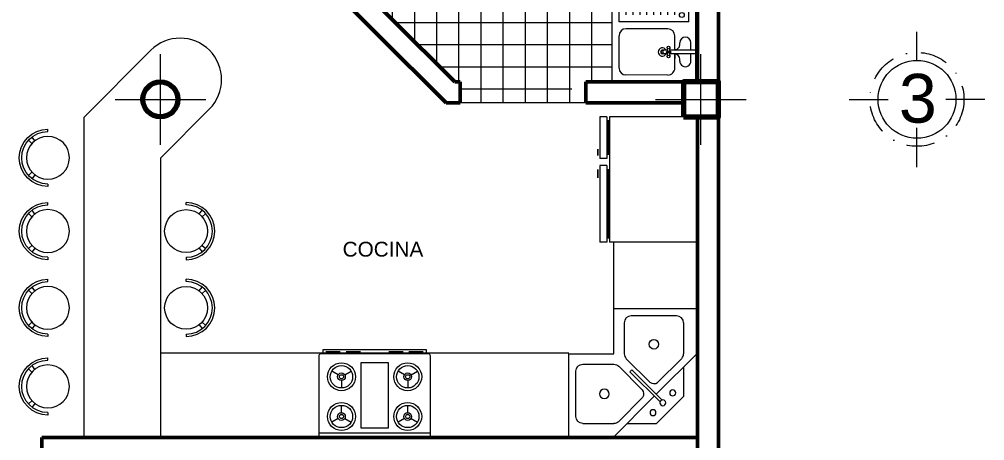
# Model space of a CAD drawing. Extents: x -454308 to 890911, y -14103 to 1343694.
# Drawn here: x 205303.3 to 205510.9, y 658947.1 to 659037.8 of the extents above; entities that cross this region are included whole.
import ezdxf

# ---------------------------------------------------------------- set-up
doc = ezdxf.new("R2010")
doc.units = 0
doc.header["$MEASUREMENT"] = 0
doc.linetypes.add('DASHDOT', pattern=[1, 0.5, -0.25, 0, -0.25])
for name, color, linetype, lineweight in [('columnas', 1, 'Continuous', 70), ('cotas', 142, 'Continuous', 9), ('EJES', 8, 'Continuous', 5), ('Mobiliario', 7, 'Continuous', 9), ('paredes', 20, 'Continuous', 50), ('TEXTO', 7, 'Continuous', 15), ('textura', 250, 'Continuous', 13)]:
    doc.layers.add(name, color=color, linetype=linetype, lineweight=lineweight)
doc.styles.add('espacios', font='arial.ttf', dxfattribs={"height": 0.1})
doc.styles.add('gama_50_s', font='arial.ttf', dxfattribs={"height": 0.14})

# ---------------------------------------------------------------- blocks, each defined once
blk = doc.blocks.new('Plt-Nevera01')
at = {"layer": 'Mobiliario'}
for p, q in [((0, 0), (0, 0.9)), ((0, 0.9), (0.63, 0.9)), ((0.63, 0.3), (0.63, 0.9)), ((0.65, 0.9), (0.7, 0.9)), ((0.65, 0.35), (0.65, 0.9)), ((0.7, 0.35), (0.7, 0.9)), ((0.63, 0.87), (0.65, 0.87)), ((0.63, 0.38), (0.65, 0.38)), ((0.65, 0.35), (0.7, 0.35)), ((0.63, 0), (0.63, 0.3)), ((0.65, 0.3), (0.7, 0.3)), ((0.65, 0), (0.65, 0.3)), ((0.7, 0), (0.7, 0.3)), ((0.63, 0.27), (0.65, 0.27)), ((0, 0), (0.63, 0)), ((0.63, 0.03), (0.65, 0.03)), ((0.65, 0), (0.7, 0))]:
    blk.add_line(p, q, dxfattribs=at)
for points, const_width in [([(0.64, 0.38), (0.64, 0.87)], 0.02), ([(0.7144, 0.3764), (0.7144, 0.4386)], 0.01), ([(0.64, 0.03), (0.64, 0.27)], 0.02), ([(0.7144, 0.2778), (0.7144, 0.2312)], 0.01)]:
    blk.add_lwpolyline(points, dxfattribs=dict(at, const_width=const_width))
blk = doc.blocks.new('rtyrtytutyuyui')
at = {"linetype": 'Continuous'}
for points in [[(-137.0561, -197.4601), (-136.8873, -197.6289)], [(-136.6603, -197.4601), (-136.8318, -197.6316)]]:
    blk.add_lwpolyline(points, dxfattribs=at)
blk.add_arc((-136.8575, -197.5871), 0.0514, 234.45219, 300.01726, dxfattribs=at)
at = {"layer": 'Mobiliario'}
for p, q in [((-136.5457, -197.1027), (-137.1457, -197.1027)), ((-137.0707, -197.2027), (-137.0707, -197.4248)), ((-136.6957, -197.1527), (-137.0207, -197.1527)), ((-136.6457, -197.2027), (-136.6457, -197.4248))]:
    blk.add_line(p, q, dxfattribs=at)
blk.add_circle((-136.8582, -197.3569), 0.0339, dxfattribs=at)
for centre, start, end in [((-137.0207, -197.2027), 90, 180), ((-136.6957, -197.2027), 0, 90), ((-137.0207, -197.4248), 180, 225), ((-136.6957, -197.4248), 319.07802, 0)]:
    blk.add_arc(centre, 0.05, start, end, dxfattribs=at)
blk = doc.blocks.new('A$C63E0405E')
at = {"layer": 'Mobiliario'}
for p, q in [((0.4524, 0.4842), (0.4382, 0.47)), ((0.4382, 0.47), (0.6534, 0.2546)), ((0.4524, 0.4842), (0.6676, 0.2687))]:
    blk.add_line(p, q, dxfattribs=at)
for points in [[(0.6266, 0.3098), (0.9221, 0.6053)], [(0.8221, 0.5053), (0.8221, 0.2943)], [(0.3168, 0), (0.6124, 0.2956)], [(0.6277, 0.1), (0.8221, 0.2943)], [(0.4168, 0.1), (0.6277, 0.1)]]:
    blk.add_lwpolyline(points, dxfattribs=at)
for centre in [(0.7445, 0.3191), (0.6738, 0.2484), (0.603, 0.1777)]:
    blk.add_circle(centre, 0.0212, dxfattribs=at)
blk.add_blockref('rtyrtytutyuyui', (137.4678, 198.0248), dxfattribs=at)
at = {"layer": 'Mobiliario', "xscale": -1, "rotation": 89.99999999999352}
blk.add_blockref('rtyrtytutyuyui', (-197.1027, -136.5457), dxfattribs=at)
blk = doc.blocks.new('7uytiyuiuyoiyoyoiuiouou')
at = {"layer": 'Mobiliario'}
for p, q in [((-131.9555, -205.1726), (-131.9555, -205.9426)), ((-131.3555, -205.1576), (-131.9405, -205.1576)), ((-131.3855, -205.1576), (-131.3855, -205.9576)), ((-131.3555, -205.9576), (-131.3555, -205.1576)), ((-131.9855, -205.9276), (-131.9855, -205.1876)), ((-131.9855, -205.1876), (-131.9555, -205.1876)), ((-131.8043, -205.2963), (-131.8305, -205.2508)), ((-131.4918, -205.2963), (-131.4655, -205.2508)), ((-131.8043, -205.3439), (-131.8305, -205.3894)), ((-131.763, -205.3201), (-131.7105, -205.3201)), ((-131.533, -205.3201), (-131.5855, -205.3201)), ((-131.4918, -205.3439), (-131.4655, -205.3894)), ((-131.8043, -205.7713), (-131.8305, -205.7258)), ((-131.4918, -205.7713), (-131.4655, -205.7258)), ((-131.763, -205.7951), (-131.7105, -205.7951)), ((-131.533, -205.7951), (-131.5855, -205.7951)), ((-131.8043, -205.8189), (-131.8305, -205.8644)), ((-131.4918, -205.8189), (-131.4655, -205.8644)), ((-131.9555, -205.9276), (-131.9855, -205.9276)), ((-131.9405, -205.9576), (-131.3555, -205.9576))]:
    blk.add_line(p, q, dxfattribs=at)
at = {"layer": 'Mobiliario', "const_width": 0.02}
for points in [[(-131.9655, -205.2076), (-131.9655, -205.3126)], [(-131.9655, -205.3526), (-131.9655, -205.4576)], [(-131.9655, -205.6576), (-131.9655, -205.7626)], [(-131.9655, -205.8026), (-131.9655, -205.9076)]]:
    blk.add_lwpolyline(points, dxfattribs=at)
at = {"layer": 'Mobiliario'}
blk.add_lwpolyline([(-131.89, -205.6576), (-131.4254, -205.6576), (-131.4254, -205.4576), (-131.89, -205.4576)], close=True, dxfattribs=at)
for centre, radius in [((-131.7905, -205.3201), 0.1), ((-131.7905, -205.3201), 0.08), ((-131.5055, -205.3201), 0.1), ((-131.5055, -205.3201), 0.08), ((-131.7905, -205.3201), 0.0275), ((-131.7905, -205.3201), 0.015), ((-131.5055, -205.3201), 0.0275), ((-131.5055, -205.3201), 0.015), ((-131.7905, -205.7951), 0.1), ((-131.7905, -205.7951), 0.08), ((-131.5055, -205.7951), 0.1), ((-131.5055, -205.7951), 0.08), ((-131.7905, -205.7951), 0.0275), ((-131.7905, -205.7951), 0.015), ((-131.5055, -205.7951), 0.0275), ((-131.5055, -205.7951), 0.015)]:
    blk.add_circle(centre, radius, dxfattribs=at)
for centre, start, end in [((-131.9405, -205.1726), 90, 180), ((-131.9405, -205.9426), 180, 270)]:
    blk.add_arc(centre, 0.015, start, end, dxfattribs=at)
blk = doc.blocks.new('silla')
at = {"layer": 'Mobiliario'}
for p, q in [((-0.275, 0), (-0.3, 0)), ((0.275, 0), (0.3, 0)), ((-0.179, -0.137), (-0.218, -0.167)), ((-0.15, -0.168), (-0.184, -0.205)), ((0.15, -0.168), (0.184, -0.205)), ((0.179, -0.137), (0.218, -0.167))]:
    blk.add_line(p, q, dxfattribs=at)
blk.add_circle((0, 0), 0.225, dxfattribs=at)
for radius in [0.3, 0.275]:
    blk.add_arc((0, 0), radius, 180, 0, dxfattribs=at)
blk = doc.blocks.new('Batea80')
at = {"layer": 'Mobiliario', "linetype": 'Continuous'}
for p, q in [((-0.6, 0.3815), (-0.6, 0.8)), ((-0.6, 0.8), (-0.6, 0.8)), ((0, 0.8), (-0.6, 0.8)), ((0, 0), (0, 0.8)), ((-0.55, 0.4315), (-0.55, 0.75)), ((-0.05, 0.75), (-0.55, 0.75)), ((-0.5, 0.4815), (-0.5, 0.7)), ((-0.45, 0.4815), (-0.45, 0.7)), ((-0.45, 0.4815), (-0.45, 0.7)), ((-0.4, 0.4815), (-0.4, 0.7)), ((-0.4, 0.4815), (-0.4, 0.7)), ((-0.35, 0.4815), (-0.35, 0.7)), ((-0.3, 0.4815), (-0.3, 0.7)), ((-0.25, 0.4815), (-0.25, 0.7)), ((-0.2, 0.4815), (-0.2, 0.7)), ((-0.15, 0.4815), (-0.15, 0.7)), ((-0.05, 0.4315), (-0.05, 0.75)), ((-0.05, 0.4315), (-0.55, 0.4315)), ((-0.6, 0), (-0.6, 0.3815)), ((-0.2, 0.3815), (-0.5, 0.3815)), ((-0.55, 0.1), (-0.55, 0.3315)), ((-0.15, 0.2315), (-0.15, 0.3315)), ((-0.115, 0.2665), (-0.115, 0.2815)), ((-0.035, 0.2276), (-0.035, 0.2815)), ((-0.2011, 0.2276), (-0.24, 0.2276)), ((-0.2125, 0.2151), (-0.2009, 0.2267)), ((-0.2125, 0.2151), (-0.2009, 0.2035)), ((-0.1775, 0.2151), (-0.1891, 0.2267)), ((-0.1775, 0.2151), (-0.1891, 0.2035)), ((0, 0.2276), (-0.1889, 0.2276)), ((-0.15, 0.2276), (-0.15, 0.2315)), ((-0.2011, 0.2026), (-0.24, 0.2026)), ((0, 0.2026), (-0.1889, 0.2026)), ((-0.15, 0.194), (-0.15, 0.2026)), ((-0.15, 0.2), (-0.15, 0.169)), ((-0.15, 0.1), (-0.15, 0.2)), ((-0.115, 0.15), (-0.115, 0.165)), ((-0.035, 0.15), (-0.035, 0.2026)), ((0, 0), (-0.6, 0)), ((-0.2, 0.05), (-0.5, 0.05))]:
    blk.add_line(p, q, dxfattribs=at)
for centre, radius in [((-0.1, 0.4809), 0.0175), ((-0.195, 0.2476), 0.01), ((-0.195, 0.2151), 0.005), ((-0.195, 0.1826), 0.01)]:
    blk.add_circle(centre, radius, dxfattribs=at)
for centre, radius, start, end in [((-0.5, 0.3315), 0.05, 90, 180), ((-0.2, 0.3315), 0.05, 0, 90), ((-0.075, 0.2815), 0.04, 0, 180), ((-0.24, 0.2151), 0.03, 24.62432, 335.37568), ((-0.24, 0.2151), 0.0125, 90, 270), ((-0.24, 0.2151), 0.0125, 90, 270), ((-0.2368, 0.2151), 0.0125, 90, 270), ((-0.2258, 0.2151), 0.0125, 90, 270), ((-0.3488, 0.2089), 0.1489, 2.40597, 15.08635), ((-0.3488, 0.2214), 0.1489, 344.91365, 357.59403), ((-0.0412, 0.2089), 0.1489, 164.91365, 177.59403), ((-0.0412, 0.2214), 0.1489, 182.40597, 195.08635), ((-0.15, 0.2665), 0.035, 270, 0), ((-0.15, 0.165), 0.035, 0, 90), ((-0.075, 0.15), 0.04, 180, 0), ((-0.5, 0.1), 0.05, 180, 270), ((-0.2, 0.1), 0.05, 270, 0)]:
    blk.add_arc(centre, radius, start, end, dxfattribs=at)
blk = doc.blocks.new('A$C5BE56470')
at = {"layer": 'TEXTO', "ltscale": 3, "style": 'espacios'}
blk.add_text('COCINA', height=0.10645, dxfattribs=at).set_placement((0.0116, 0.038))
blk = doc.blocks.new('UTYIYUIYORTTRYYUTYUI')
at = {"layer": 'cotas', "linetype": 'DASHDOT', "lineweight": 0}
for p, q in [((738.4338, 292.3239), (738.4338, 292.0448)), ((737.9486, 291.8388), (738.2288, 291.8388)), ((738.7129, 291.8388), (738.919, 291.8388)), ((738.4338, 291.3536), (738.4338, 291.6327))]:
    blk.add_line(p, q, dxfattribs=at)
at = {"layer": 'cotas', "linetype": 'DASHDOT', "lineweight": 0, "ltscale": 0.4}
blk.add_circle((738.4338, 291.8388), 0.3367, dxfattribs=at)
at = {"layer": 'cotas', "lineweight": 0}
blk.add_circle((738.4338, 291.8388), 0.2792, dxfattribs=at)

msp = doc.modelspace()

# ---------------------------------------------------------------- hatches: boundary and pattern name
at = {"layer": 'textura'}
h = msp.add_hatch(dxfattribs=at)
h.set_pattern_fill('NET', color=256, scale=1.5, angle=180, style=0)
h.set_pattern_definition([(180, (204797.7586, 658641.817), (-6e-16, -4.7625), []), (270, (204797.7586, 658641.817), (4.7625, -9e-16), [])])
h.paths.add_polyline_path([(205430.779, 659060.02), (205430.778, 659060.02), (205430.779, 659060.77), (205430.779, 659078.317), (205393.633, 659078.317), (205369.633, 659078.317), (205369.633, 659051.618), (205396.933, 659024.317), (205398.101, 659024.317), (205398.101, 659019.817), (205422.101, 659019.817), (205422.101, 659024.317), (205430.755, 659024.317), (205430.766, 659035.762), (205430.779, 659048.317)])

# ---------------------------------------------------------------- linework, layer by layer
at = {"layer": 'columnas'}
msp.add_lwpolyline([(205446.133, 659016.817), (205453.633, 659016.817), (205453.633, 659024.317), (205446.133, 659024.317), (205446.133, 659016.817)], dxfattribs=at)
msp.add_circle((205333.633, 659020.567), 3.75, dxfattribs=at)
at = {"layer": 'EJES'}
for points in [[(205333.633, 659010.817), (205333.633, 659030.317)], [(205449.883, 659010.817), (205449.883, 659030.317)], [(205323.883, 659020.567), (205343.383, 659020.567)], [(205440.133, 659020.567), (205459.633, 659020.567)]]:
    msp.add_lwpolyline(points, dxfattribs=at)
at = {"layer": 'Mobiliario'}
for p, q in [((205317.133, 659016.689), (205317.133, 658947.817)), ((205333.633, 659007.945), (205333.633, 658947.817))]:
    msp.add_line(p, q, dxfattribs=at)
for points in [[(205317.133, 659016.689), (205331.566, 659031.122)], [(205333.633, 659007.945), (205344.188, 659018.5)], [(205431.133, 658965.817), (205431.133, 658989.817)], [(205421.471, 658965.964), (205333.633, 658965.964)], [(205421.471, 658965.817), (205431.133, 658965.817)]]:
    msp.add_lwpolyline(points, dxfattribs=at)
msp.add_arc((205337.877, 659024.811), 8.925, 315, 135, dxfattribs=at)
at = {"layer": 'paredes'}
for p, q in [((205453.633, 658641.817), (205453.633, 659241.817)), ((205449.133, 659078.317), (205449.133, 659024.317)), ((205398.101, 659024.317), (205396.933, 659024.317)), ((205398.101, 659024.317), (205398.101, 659019.817)), ((205425.101, 659024.317), (205425.101, 659019.817)), ((205395.069, 659019.817), (205398.101, 659019.817)), ((205449.133, 658904.317), (205449.133, 659016.817))]:
    msp.add_line(p, q, dxfattribs=at)
for points in [[(205396.933, 659024.317), (205369.633, 659051.618)], [(205395.069, 659019.817), (205365.133, 659049.754)], [(205446.133, 659024.317), (205425.101, 659024.317)], [(205446.133, 659019.817), (205425.101, 659019.817)], [(205308.133, 658947.817), (205449.133, 658947.817)], [(205308.133, 658925.317), (205308.133, 658947.817)]]:
    msp.add_lwpolyline(points, dxfattribs=at)
at = {"layer": 'textura'}
msp.add_line((205425.101, 659019.817), (205398.101, 659019.817), dxfattribs=at)

# ---------------------------------------------------------------- block references
at = {"yscale": 29.99999999534339, "zscale": 29.99999999534339}
for name, p, xscale, rotation in [('UTYIYUIYORTTRYYUTYUI', (214251.498, 636867.554), 29.99999999534339, 90), ('Plt-Nevera01', (205449.133, 659016.817), 29.99999999534339, 180), ('A$C63E0405E', (205449.133, 658975.479), -29.99999999534339, 90)]:
    msp.add_blockref(name, p, dxfattribs=dict(at, xscale=xscale, rotation=rotation))
at = {"linetype": 'Continuous'}
for name, p, xscale, yscale, zscale, rotation in [('silla', (205309.447, 659007.989), -20.51999999681402, 20.51999999681402, 20.51999999681488, 270), ('silla', (205309.447, 658992.224), -20.51999999681402, 20.51999999681402, 20.51999999681488, 270), ('silla', (205339.164, 658992.224), 20.51999999681402, 20.51999999681402, 20.51999999681395, 90), ('silla', (205309.447, 658975.695), -20.51999999681402, 20.51999999681402, 20.51999999681488, 270), ('silla', (205339.164, 658975.695), 20.51999999681402, 20.51999999681402, 20.51999999681395, 90), ('silla', (205309.447, 658958.794), -20.51999999681402, 20.51999999681402, 20.51999999681488, 270), ('7uytiyuiuyoiyoyoiuiouou', (211546.428, 655007.151), 29.99999999534339, 29.99999999534339, 29.99999999534339, 270)]:
    msp.add_blockref(name, p, dxfattribs=dict(at, xscale=xscale, yscale=yscale, zscale=zscale, rotation=rotation))
at = {"color": 0, "xscale": 29.99999999534339, "yscale": 29.99999999534339, "zscale": 29.99999999534339}
msp.add_blockref('A$C5BE56470', (205372.47, 658985.584), dxfattribs=at)
at = {"layer": 'Mobiliario', "xscale": 29.99999999534341, "yscale": 29.99999999534339, "zscale": 29.99999999534339, "rotation": 359.94245754088}
msp.add_blockref('Batea80', (205448.755, 659024.299), dxfattribs=at)

# ---------------------------------------------------------------- texts
at = {"layer": 'cotas', "linetype": 'Continuous', "insert": (205496.527, 659020.73), "char_height": 10.5, "attachment_point": 5, "style": 'gama_50_s'}
msp.add_mtext('3', dxfattribs=at)

doc.saveas('drawing.dxf')
